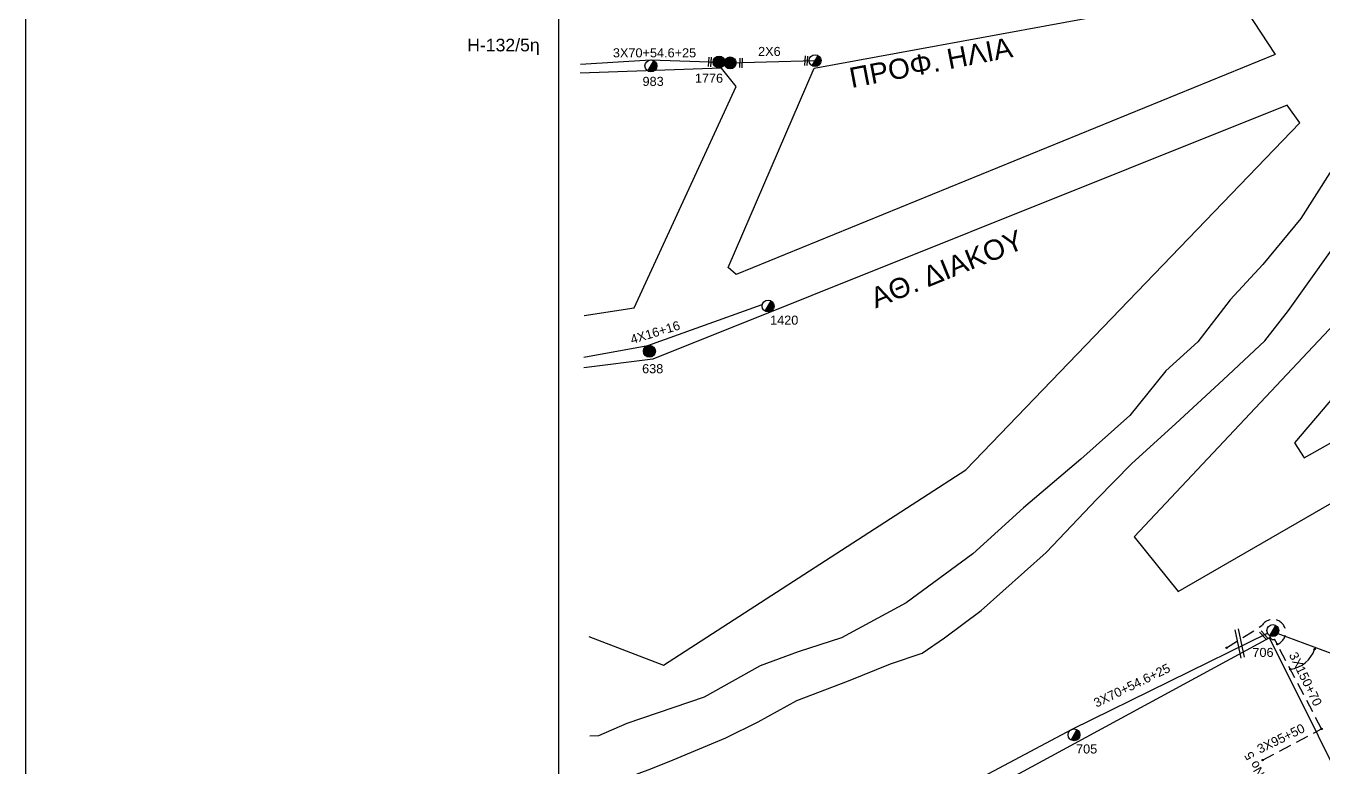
# Model space of a CAD drawing. Header units: millimetres. Extents: x 1421 to 7149, y 887 to 1917.
# Drawn here: x 4932.7 to 5189.7, y 1555.9 to 1702.8 of the extents above; entities that cross this region are included whole.
import ezdxf
from ezdxf.enums import TextEntityAlignment as Align

# ---------------------------------------------------------------- set-up
doc = ezdxf.new("R2010")
doc.units = ezdxf.units.MM
doc.linetypes.add('DASHED', pattern=[19.05, 12.7, -6.35])
for name, color, linetype in [('2x6', 7, 'SYN_LINE'), ('4x16+16', 7, 'Continuous'), ('Άγνωστα', 7, 'Continuous'), ('Καλωδια ΧΤ  3X95+50', 7, 'Continuous'), ('Καλώδια ΧΤ   3x150+70AL', 7, 'DASHED'), ('Μηχανική τομή', 7, 'Continuous'), ('Στύλος Ξύλινος', 7, 'Continuous'), ('Στύλος Ξύλινος @ 1', 7, 'Continuous'), ('Στύλος ΦΜ', 7, 'Continuous'), ('Στύλος ΦΜ @ 1', 7, 'Continuous'), ('Συνδέσεις', 7, 'Continuous'), ('Συνεστραμμένα ΧΤ   3x70+54.6+25 AL', 7, 'SYN_LINE'), ('Τομή', 7, 'Continuous'), ('Υπόβαθρο ΔΕΗ', 7, 'Continuous')]:
    doc.layers.add(name, color=color, linetype=linetype)
doc.styles.add('arial', font='arial.ttf')
doc.styles.get("Standard").update_dxf_attribs({"font": 'arial.ttf'})
doc.linetypes.add('PRANES_TEXNHTO', pattern='A,1,[136,SPECLINE.shx,S=1.5,R=0,X=0,Y=0],2,[137,SPECLINE.shx,S=1,R=0,X=0,Y=0],1', length=4)
doc.linetypes.add('SYN_LINE', pattern='A,0.5,-0.0001,["/\\/\\/\\/",Standard,S=0.1,R=0,X=0,Y=-0.05],-0.25', length=0.7501)

# ---------------------------------------------------------------- blocks, each defined once
blk = doc.blocks.new('ΥΠΑΡΧΩΝ ΤΣΙΜΕΝΤΕΝΙΟΣ ΣΤΥΛΟΣ')
at = {"layer": 'Στύλος ΦΜ'}
blk.add_hatch(color=256, dxfattribs=at).paths.add_polyline_path([(-1.29, -2.28, 0.574793), (2.62, 0, 0.268822), (1.3, 2.27)])
blk.add_line((-1.29, -2.28), (1.3, 2.27), dxfattribs=at)
blk.add_circle((0, 0), 2.62, dxfattribs=at)
at = {"layer": 'Στύλος ΦΜ', "flags": 4}
for tag, p in [('ΑΡΙΘΜΟΣ', (-4.68, 8.05)), ('ΤΥΠΟΣ', (-4.91, 3.03))]:
    blk.add_attdef(tag, p, '', height=4, dxfattribs=at)
blk = doc.blocks.new('ΥΠΑΡΧΩΝ ΞΥΛΙΝΟΣ ΣΤΥΛΟΣ')
at = {"layer": 'Στύλος Ξύλινος'}
h = blk.add_hatch(color=256, dxfattribs=at)
h.paths.add_polyline_path([(-2.62, 0, 0.270008), (-1.29, -2.28), (1.3, 2.27, 0.576266)])
h.paths.add_polyline_path([(-1.29, -2.28, 0.574793), (2.62, 0, 0.268822), (1.3, 2.27)])
blk.add_line((-1.29, -2.28), (1.3, 2.27), dxfattribs=at)
blk.add_circle((0, 0), 2.62, dxfattribs=at)
at = {"layer": 'Στύλος Ξύλινος', "flags": 4}
for tag, p in [('ΑΡΙΘΜΟΣ', (-4.91, 8.6)), ('ΤΥΠΟΣ', (-4.85, 3.39))]:
    blk.add_attdef(tag, p, '', height=4, dxfattribs=at)
blk = doc.blocks.new('ΜΗΧΑΝΙΚΗ ΤΟΜΗ')
at = {"layer": 'Μηχανική τομή', "ltscale": 40}
for p, q in [((-3.7, 1.2), (3.9, 1.2)), ((3.9, -0.4), (-3.7, -0.4))]:
    blk.add_line(p, q, dxfattribs=at)
blk = doc.blocks.new('_ΣΥΝΔΕΣΗ')
at = {"layer": 'Συνδέσεις', "linetype": 'SYN_LINE', "ltscale": 40}
blk.add_hatch(color=256, dxfattribs=at).paths.add_polyline_path([(0.5, 0, 1), (-0.5, 0, 1)])
at = {"layer": 'Συνδέσεις'}
blk.add_circle((0, 0), 0.5, dxfattribs=at)
blk = doc.blocks.new('ΤΟΜΗ')
at = {"layer": 'Τομή', "ltscale": 40}
for p, q in [((10.9, 0.2), (-12.1, 0.2)), ((10.9, -2.6), (-12.1, -2.6))]:
    blk.add_line(p, q, dxfattribs=at)

msp = doc.modelspace()

# ---------------------------------------------------------------- linework, layer by layer
at = {"lineweight": -3, "ltscale": 0.1}
for points in [[(4932.72, 1917.4), (7149.36, 1917.4), (7149.36, 887.4), (4932.72, 887.4)], [(5038.25, 1899.55), (6989.1, 1899.55), (6989.1, 911.99), (5038.25, 911.99)]]:
    msp.add_lwpolyline(points, close=True, dxfattribs=at)
at = {"layer": '2x6', "color": 1, "lineweight": -3, "ltscale": 15}
msp.add_lwpolyline([(5072.22, 1695.46), (5089.05, 1695.91)], dxfattribs=at)
at = {"layer": '4x16+16', "color": 1, "linetype": 'Continuous', "lineweight": -3, "ltscale": 0.1}
msp.add_lwpolyline([(5043.26, 1637.19), (5055.88, 1639.46), (5078.59, 1647.58)], dxfattribs=at)
at = {"layer": 'Καλωδια ΧΤ  3X95+50', "color": 1, "linetype": 'DASHED', "lineweight": -3, "ltscale": 0.2}
msp.add_lwpolyline([(5177.7, 1557.32), (5189.38, 1563.5)], dxfattribs=at)
at = {"layer": 'Καλώδια ΧΤ   3x150+70AL', "color": 1, "lineweight": -3, "ltscale": 0.2}
for points in [[(5170.57, 1579.58), (5177.56, 1583.98, -0.134239), (5177.56, 1583.98, -1.402804), (5180.6, 1580.27, -1.38902)], [(5189.38, 1563.5), (5180.08, 1581.27, -0.565227), (5179.14, 1581.95)]]:
    msp.add_lwpolyline(points, format="xyb", dxfattribs=at)
at = {"layer": 'Συνεστραμμένα ΧΤ   3x70+54.6+25 AL', "color": 1, "linetype": 'SYN_LINE', "lineweight": -3, "ltscale": 15}
msp.add_lwpolyline([(5042.55, 1695.19), (5056.45, 1696.05), (5070.03, 1695.63)], dxfattribs=at)
at = {"layer": 'Συνεστραμμένα ΧΤ   3x70+54.6+25 AL', "color": 30, "lineweight": -3, "ltscale": 20}
msp.add_lwpolyline([(5090.47, 1535.02), (5115.17, 1550.26), (5139.99, 1563.45), (5178.66, 1582.46)], dxfattribs=at)
at = {"layer": 'Συνεστραμμένα ΧΤ   3x70+54.6+25 AL', "color": 1, "lineweight": -3, "ltscale": 20}
msp.add_lwpolyline([(5180.74, 1582.39), (5194.96, 1577.15)], dxfattribs=at)
at = {"layer": 'Υπόβαθρο ΔΕΗ', "linetype": 'PRANES_TEXNHTO', "lineweight": -3, "ltscale": 0.5, "flags": 128}
for points in [[(5044.09, 1551.45), (5050.6, 1553.39), (5056.52, 1555.56), (5060.9, 1557.4), (5071.38, 1561.74), (5077.75, 1564.93), (5085.45, 1569.14), (5095.65, 1573.04), (5103.95, 1576.42), (5110.24, 1578.52), (5114.69, 1581.58), (5121.92, 1586.95), (5134.82, 1598.46), (5144.9, 1609.09), (5151.71, 1616.04), (5160.49, 1624), (5169.86, 1632.66), (5178.13, 1640.42), (5182.81, 1646.4), (5191, 1657.9), (5194.63, 1663.38), (5197.08, 1666.2), (5201.6, 1670.05), (5207.85, 1674.97), (5214.81, 1678.67), (5220.3, 1680.6), (5228.38, 1682.15), (5234.39, 1682.89), (5245.58, 1683.04), (5257.26, 1683.58), (5266.01, 1684.62), (5276.98, 1687.95), (5290.25, 1691.5), (5300.97, 1693.83), (5312.38, 1695.9), (5322.39, 1698.05), (5336.18, 1700.5), (5350.27, 1701.38), (5358.61, 1701.98), (5370.4, 1703.54), (5378.78, 1704.28), (5387.23, 1705.61), (5404.76, 1708.58), (5428.56, 1713.61), (5440.79, 1715.84), (5450.76, 1719.55), (5463.07, 1723.4), (5474.86, 1727.4), (5486.52, 1732.31), (5496.23, 1736.31), (5511.06, 1743.5), (5515.76, 1746.35), (5525.48, 1750.05), (5532.07, 1754.64), (5545.27, 1761.16), (5557.32, 1769.28), (5564.14, 1774.9), (5567.85, 1778.39), (5576.45, 1785.72), (5591.37, 1798.86), (5595.15, 1803.31), (5604.87, 1815.26), (5609.99, 1821.71), (5613.56, 1825.44), (5616.97, 1828.99), (5625.42, 1833.36), (5635.8, 1837.22), (5644.72, 1840.65), (5648.28, 1841.69), (5654.73, 1845.39), (5666.37, 1855.46), (5675.43, 1865.58), (5682.03, 1872.84), (5684.18, 1875.87), (5692.11, 1878.76), (5696.79, 1878.91), (5705.64, 1879.24), (5713.43, 1880.94), (5717.06, 1881.24), (5723.44, 1883.39), (5734.41, 1888.79), (5742.12, 1893.9), (5753.27, 1901.79)], [(5427.21, 1719.88), (5408.42, 1717.81), (5404.72, 1716.78), (5388.98, 1715.96), (5377.8, 1713.85), (5360.68, 1713.14), (5348.16, 1713.34), (5341.9, 1712.55), (5327.9, 1709.25), (5314.54, 1706.65), (5303.56, 1705.22), (5295, 1703.28), (5286.5, 1701.47), (5274.9, 1697.19), (5267.02, 1694.45), (5255.87, 1692.96), (5250.49, 1691.99), (5236.74, 1691.47), (5228.29, 1690.81), (5217.01, 1688.74), (5206.68, 1685.24), (5199.55, 1681.35), (5194.49, 1677.59), (5190.99, 1673.7), (5185.28, 1664.63), (5177.74, 1655.53), (5171.26, 1648.53), (5164.89, 1640.21), (5158.54, 1634.44), (5151.39, 1625.6), (5141.66, 1616.92), (5130.31, 1607.33), (5120.31, 1598.22), (5107.08, 1588.5), (5094.28, 1581.55), (5085.66, 1578.76), (5078.19, 1576.03), (5067.1, 1569.81), (5051.77, 1564.6), (5046.13, 1562.14), (5044.44, 1562.07)]]:
    msp.add_lwpolyline(points, dxfattribs=at)
at = {"layer": 'Υπόβαθρο ΔΕΗ', "lineweight": -3, "ltscale": 0.2}
for points in [[(5073.42, 1653.52), (5071.8, 1654.95), (5088.88, 1694.42), (5171.76, 1709.66), (5174.52, 1705.75), (5180.16, 1697.11), (5073.42, 1653.52)], [(5043.27, 1645.42), (5053.21, 1646.96), (5073.4, 1690.76), (5070.52, 1694.4), (5042.54, 1693.46)], [(5044.2, 1581.81), (5059.03, 1576.1), (5118.89, 1614.86), (5185.04, 1683.59), (5182.55, 1687.07), (5056.9, 1636.77), (5043.26, 1635.03)], [(5152.25, 1601.55), (5161, 1590.72), (5304.89, 1673.78), (5303.37, 1683.14), (5224.29, 1670.2), (5208.55, 1661.48), (5152.25, 1601.55)], [(5183.98, 1620.18), (5185.96, 1617.18), (5276.4, 1668.11), (5275.35, 1669.9), (5229.07, 1661.96), (5211.21, 1652.17), (5183.98, 1620.18)], [(5101.68, 1539.51), (5119.15, 1504.59), (5198.48, 1542.59), (5179.03, 1581.55), (5101.68, 1539.51)]]:
    msp.add_lwpolyline(points, dxfattribs=at)
at = {"layer": 'Υπόβαθρο ΔΕΗ', "lineweight": -3}
msp.add_arc((5182.35, 1581.21), 5.96, 278.1791, 341.4432, dxfattribs=at)

# ---------------------------------------------------------------- block references
at = {"layer": 'Μηχανική τομή', "lineweight": -3}
for p, xscale, yscale, zscale, rotation in [((5068.1, 1695.7), 0.2500000000003162, 0.2500000000003162, 0.2500000000003162, 267.3133913303783), ((5074.26, 1695.49), 0.2500000000003162, 0.2500000000003162, 0.2500000000003162, 267.3133913303783), ((5087.17, 1695.91), 0.2500000000003162, 0.2500000000003162, 0.2500000000003162, 267.3133913303783), ((5177.79, 1582.07), 0.2500000000010233, 0.2500000000010233, 0.2500000000010233, 312.9732981242615)]:
    msp.add_blockref('ΜΗΧΑΝΙΚΗ ΤΟΜΗ', p, dxfattribs=dict(at, xscale=xscale, yscale=yscale, zscale=zscale, rotation=rotation))
at = {"layer": 'Στύλος Ξύλινος @ 1', "lineweight": -3, "ltscale": 40}
ref = msp.add_blockref('ΥΠΑΡΧΩΝ ΞΥΛΙΝΟΣ ΣΤΥΛΟΣ', (5070.03, 1695.63), dxfattribs=dict(at, xscale=0.4499999999998181, yscale=0.4499999999998181, zscale=0.4499999999998181))
ref.add_attrib('ΑΡΙΘΜΟΣ', '1776', (5065.23, 1691.54), dxfattribs={"layer": 'Στύλος Ξύλινος', "height": 1.8, "flags": 4})
at = {"layer": 'Στύλος Ξύλινος @ 1', "lineweight": -3, "ltscale": 40, "xscale": 0.4499999999998181, "yscale": 0.4499999999998181, "zscale": 0.4499999999998181}
msp.add_blockref('ΥΠΑΡΧΩΝ ΞΥΛΙΝΟΣ ΣΤΥΛΟΣ', (5072.22, 1695.46), dxfattribs=at)
at = {"layer": 'Στύλος Ξύλινος @ 1', "lineweight": -3, "ltscale": 40}
ref = msp.add_blockref('ΥΠΑΡΧΩΝ ΞΥΛΙΝΟΣ ΣΤΥΛΟΣ', (5056.23, 1638.33), dxfattribs=dict(at, xscale=0.4499999999998181, yscale=0.4499999999998181, zscale=0.4499999999998181))
ref.add_attrib('ΑΡΙΘΜΟΣ', '638', (5054.78, 1633.97), dxfattribs={"layer": 'Στύλος Ξύλινος', "height": 1.8, "flags": 4})
at = {"layer": 'Στύλος ΦΜ @ 1', "lineweight": -3, "ltscale": 40}
ref = msp.add_blockref('ΥΠΑΡΧΩΝ ΤΣΙΜΕΝΤΕΝΙΟΣ ΣΤΥΛΟΣ', (5056.52, 1694.87), dxfattribs=dict(at, xscale=0.4499999999998181, yscale=0.4499999999998181, zscale=0.4499999999998181))
ref.add_attrib('ΑΡΙΘΜΟΣ', '983', (5054.86, 1690.9), dxfattribs={"layer": 'Στύλος ΦΜ', "height": 1.8, "flags": 4})
at = {"layer": 'Στύλος ΦΜ @ 1', "lineweight": -3, "ltscale": 40, "xscale": 0.4499999999998181, "yscale": 0.4499999999998181, "zscale": 0.4499999999998181}
msp.add_blockref('ΥΠΑΡΧΩΝ ΤΣΙΜΕΝΤΕΝΙΟΣ ΣΤΥΛΟΣ', (5089.05, 1695.91), dxfattribs=at)
at = {"layer": 'Στύλος ΦΜ @ 1', "lineweight": -3, "ltscale": 40}
ref = msp.add_blockref('ΥΠΑΡΧΩΝ ΤΣΙΜΕΝΤΕΝΙΟΣ ΣΤΥΛΟΣ', (5079.73, 1647.29), dxfattribs=dict(at, xscale=0.4499999999998181, yscale=0.4499999999998181, zscale=0.4499999999998181))
ref.add_attrib('ΑΡΙΘΜΟΣ', '1420', (5080.13, 1643.59), dxfattribs={"layer": 'Στύλος ΦΜ', "height": 1.8, "flags": 4})
ref = msp.add_blockref('ΥΠΑΡΧΩΝ ΤΣΙΜΕΝΤΕΝΙΟΣ ΣΤΥΛΟΣ', (5179.72, 1582.98), dxfattribs=dict(at, xscale=0.4499999999998181, yscale=0.4499999999998181, zscale=0.4499999999998181))
ref.add_attrib('ΑΡΙΘΜΟΣ', '706', (5175.67, 1577.76), dxfattribs={"layer": 'Στύλος ΦΜ', "height": 1.8, "flags": 4})
ref = msp.add_blockref('ΥΠΑΡΧΩΝ ΤΣΙΜΕΝΤΕΝΙΟΣ ΣΤΥΛΟΣ', (5140.34, 1562.33), dxfattribs=dict(at, xscale=0.4499999999998181, yscale=0.4499999999998181, zscale=0.4499999999998181))
ref.add_attrib('ΑΡΙΘΜΟΣ', '705', (5140.74, 1558.63), dxfattribs={"layer": 'Στύλος ΦΜ', "height": 1.8, "flags": 4})
at = {"layer": 'Συνδέσεις', "lineweight": -3, "xscale": 0.25, "yscale": 0.25, "zscale": 0.25}
for p in [(5180.6, 1580.27), (5170.57, 1579.58), (5188, 1579.32), (5183.2, 1575.32), (5189.38, 1563.5), (5177.7, 1557.32)]:
    msp.add_blockref('_ΣΥΝΔΕΣΗ', p, dxfattribs=at)
at = {"layer": 'Τομή', "lineweight": -3, "xscale": 0.2500000000002653, "yscale": 0.2500000000002653, "zscale": 0.2500000000002653, "rotation": 102.0369614386971}
msp.add_blockref('ΤΟΜΗ', (5172.78, 1580.51), dxfattribs=at)

# ---------------------------------------------------------------- texts
at = {"lineweight": -3, "ltscale": 40, "char_height": 4, "width": 64.8866, "attachment_point": 1, "style": 'arial'}
for s, insert, rotation in [('ΠΡΟΦ. ΗΛΙΑ', (5095.52, 1694.4), 10.9009), ('ΑΘ. ΔΙΑΚΟΥ', (5099.56, 1650.5), 22.081)]:
    msp.add_mtext(s, dxfattribs=dict(at, insert=insert, rotation=rotation))
at = {"layer": 'Άγνωστα', "lineweight": -3, "ltscale": 0.1}
msp.add_text('H-132/5η', height=2.5, dxfattribs=at).set_placement((5027.31, 1699), align=Align.MIDDLE_CENTER)
at = {"layer": 'Άγνωστα', "color": 7, "lineweight": -3, "char_height": 1.8, "width": 1.8, "attachment_point": 1}
for s, insert in [('2X6', (5077.75, 1698.63)), ('3X70+54.6+25', (5048.99, 1698.36))]:
    msp.add_mtext(s, dxfattribs=dict(at, insert=insert))
at = {"layer": 'Άγνωστα', "color": 7, "lineweight": -3, "char_height": 1.8, "attachment_point": 1}
for s, insert, width, rotation in [('4X16+16', (5052.25, 1641.45), 1.8, 17), ('3X150+70', (5184.48, 1578.97), 1.8, 296), ('3X70+54.6+25', (5143.99, 1569.32), 1.8, 26), ('3X95+50', (5176.36, 1560.19), 1.8, 26), ('No 5', (5176.62, 1553.72), 11.0807, 120.0251)]:
    msp.add_mtext(s, dxfattribs=dict(at, insert=insert, width=width, rotation=rotation))

doc.saveas('drawing.dxf')
